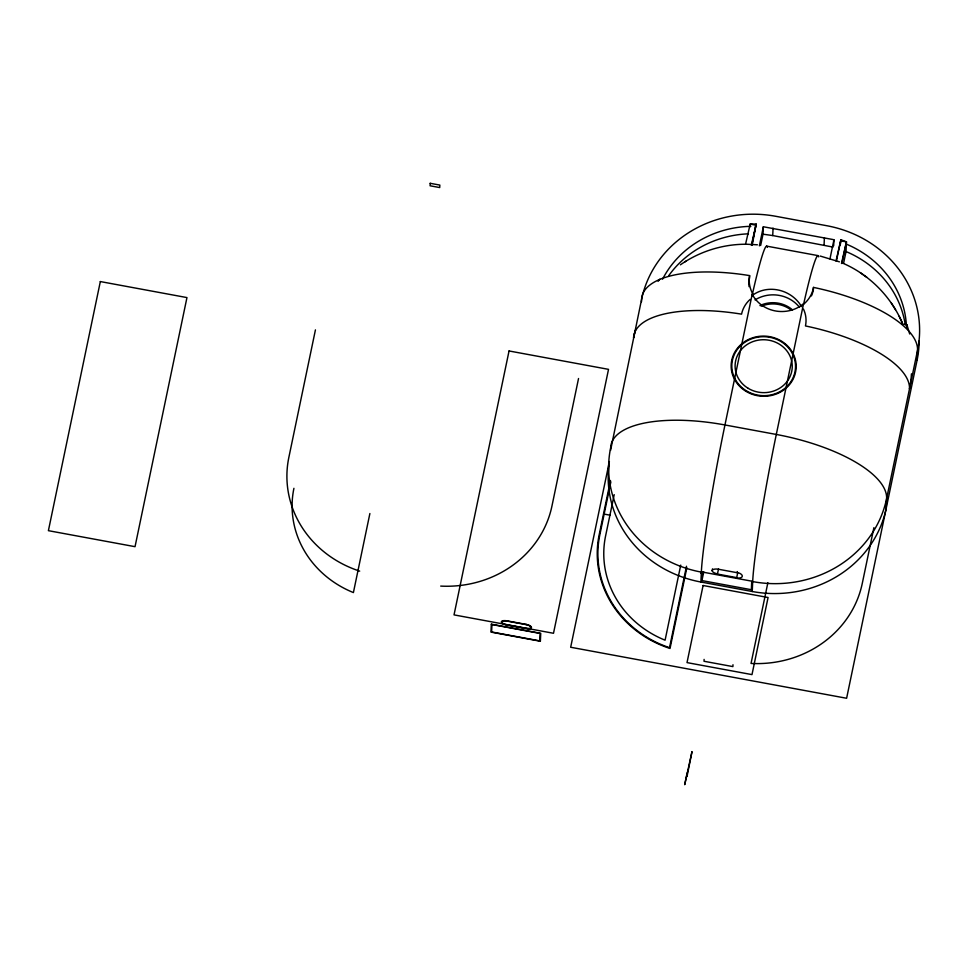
<?xml version="1.0" encoding="UTF-8"?>
<svg xmlns="http://www.w3.org/2000/svg" width="968" height="968" viewBox="0 0 968 968"><rect width="100%" height="100%" fill="white"/><g stroke="black" fill="none" stroke-linecap="round" stroke-linejoin="round"><path stroke-width="1.45" d="M745.554 244.202L750.188 224.056L756.177 224.056L752.221 245.001M843.612 263.163L846.032 251.559L846.443 241.855L840.889 239.713L840.841 241.528M610.566 450.386L641.602 299.281A114.381 105.827 2.6 0 1 775.537 216.251L826.878 225.738A114.381 105.827 2.6 0 1 917.543 350.295L917.083 360.205L846.613 698.267L570.672 647.253L609.392 461.53M641.494 301.762L641.602 299.281A114.381 42.931 11.8 0 1 749.607 275.602A32.489 29.415 13.3 0 0 752.814 293.969M687.002 776.554L692.011 751.591L684.703 784.697L687.171 772.839M700.905 582.022L701.352 572.112A114.381 6.413 -79.5 0 1 724.959 424.964L752.209 294.236A32.513 30.081 2.6 0 0 803.549 303.722L776.3 434.45A114.381 6.413 -79.5 0 0 752.693 581.599L752.245 591.509L700.905 582.022A114.381 105.827 2.6 0 1 609.283 462.825M811.414 295.93A32.489 30.105 12.3 0 0 813.35 289.88L813.459 287.399A114.381 42.931 11.8 0 1 917.543 350.295L886.627 498.568A114.381 105.827 2.6 0 1 752.693 581.599L751.725 581.417L751.35 589.718L701.933 580.582L702.32 572.282L701.352 572.112A114.381 105.827 2.6 0 1 610.687 447.555A114.381 42.931 11.8 0 1 724.959 424.964L776.3 434.45A114.381 42.931 11.8 0 1 886.627 498.568L886.18 508.478A114.381 105.827 2.6 0 1 752.245 591.509M700.687 572.995L703.264 573.721L700.675 573.25M704.111 659.402L704.026 661.265L732.897 666.601L732.982 664.738M750.091 226.802L750.188 224.056L755.935 225.205L751.325 245.279M749.498 278.082L749.607 275.602M760.654 245.497L763.014 234.196L763.353 226.766L832.734 239.483L833.944 239.81L833.666 245.763M833 247.082L772.73 235.551L773.069 228.121M824.07 245.037L824.397 237.608M906.835 327.208L906.943 324.849L902.442 324.014M315.435 329.882L288.851 457.392A107.847 99.777 2.6 0 0 359.697 571.12M369.885 513.524L353.405 592.573A101.313 93.739 2.6 0 1 293.921 488.308M578.537 378.512L551.954 506.022A107.847 99.777 2.6 0 1 440.706 586.088M610.481 480.515L599.18 534.747A107.847 99.777 2.6 0 0 670.025 648.463L686.856 567.72M610.869 481.858L599.821 534.856A107.194 99.172 2.6 0 0 669.529 647.665L686.494 566.256M614.208 494.648L605.593 535.933A101.313 93.739 2.6 0 0 665.089 640.187L680.734 565.106M759.372 245.848L763.353 226.766M701.933 580.582L703.76 571.87M717.457 573.855A5.554 2.19 11.8 0 1 712.145 570.709L712.521 568.845M718.534 568.857L717.445 574.048L736.696 577.618L737.689 572.862M737.277 571.556L737.035 572.681L717.784 569.124A5.578 2.468 8.9 0 0 712.133 570.696M829.963 258.892L833.944 239.81M767.878 582.7L751.035 663.443A107.847 99.777 2.6 0 0 862.282 583.377L873.898 527.681M840.212 244.868L840.817 241.988M751.712 245.352L756.177 224.056M836.413 261.009L840.889 239.713M841.894 263.502L846.443 241.855L840.647 240.863L836.025 260.937M841.482 263.429L846.443 241.855M658.095 281.313L659.874 279.183M680.419 264.808C699.344 251.583 722.322 244.299 745.396 244.238M684.993 261.808L686.046 261.13M750.865 226.318L750.115 226.343A101.204 93.642 2.6 0 0 662.584 279.135M755.367 226.318L756.105 226.331M746.655 244.238L757.424 244.795M763.014 234.196L772.73 235.551M766.583 246.114L818.057 255.625M604.153 514.105L609.925 515.17M702.332 572.04L751.737 581.163M702.248 573.613L701.413 573.443M820.198 256.048L839.438 261.844M845.681 243.839L846.371 244.13A101.313 93.727 2.6 0 1 906.435 326.095M842.68 263.139C869.288 274.597 891.08 296.535 902.406 323.191L900.954 320.069M860.455 272.782L863.287 274.815M864.061 275.36L866.88 277.38M891.371 303.166L893.27 306.13M893.67 306.747L895.533 309.651M899.212 316.342L900.7 319.549M906.943 324.849L909.702 333.984M752.051 295.676A114.381 6.413 -79.5 0 1 767.334 247.384M750.139 299.402A32.101 29.355 36.7 0 0 743.194 308.986A31.726 29.004 35.7 0 0 741.573 314.152A114.381 42.931 11.8 0 0 633.568 337.832A114.381 105.827 2.6 0 1 635.964 328.6M803.452 309.094A32.029 28.483 -26.2 0 1 805.473 325.95A114.381 42.931 11.8 0 1 909.496 388.846A114.381 105.827 2.6 0 0 911.445 373.829M803.682 303.867A114.381 6.413 -79.5 0 1 818.674 256.871M752.281 295.482A32.38 29.125 23.6 0 1 801.528 306.602M755.052 299.899A32.513 30.081 2.6 0 1 799.556 307.388M761.223 306.215A28.592 26.463 2.6 0 1 791.267 310.123M759.928 305.573A28.592 26.463 2.6 0 1 792.477 309.833M813.531 287.411A32.489 30.105 11.7 0 1 803.864 304.037M749.075 286.649A32.489 29.923 -1.2 0 1 749.438 278.07M737.059 572.463A5.566 2.71 12.3 0 1 742.311 576.166A5.566 2.71 12.3 0 1 736.684 577.908M846.032 251.559A101.313 93.739 2.6 0 1 905.213 324.57M919.152 340.966A114.381 105.827 2.6 0 1 917.083 360.205M668.852 275.529A101.313 93.739 2.6 0 1 748.421 233.82M430.203 183.303L430.094 185.783L439.714 187.562L439.835 185.082L430.203 183.303M491.32 624.178L490.97 632.104L540.374 641.24L540.737 633.314L491.32 624.178M491.95 624.541L491.611 631.971L539.745 640.876L540.083 633.435L491.95 624.541M100.333 281.567L48.4 530.67L135.036 546.678L186.957 297.587L100.333 281.567M509.047 350.961L454.028 614.886L553.502 633.278L608.521 369.352L509.047 350.961M703.095 585.507L687.014 662.608L751.991 674.611L768.072 597.51L703.095 585.507M526.132 624.384L506.881 620.827A5.554 2.081 11.8 0 0 501.327 621.916A5.554 2.081 11.8 0 0 506.688 625.038L525.939 628.595A5.554 2.081 11.8 0 0 531.492 627.494A5.554 2.081 11.8 0 0 526.132 624.384M526.12 624.626L506.869 621.069A4.901 1.839 11.8 0 0 501.969 622.037A4.901 1.839 11.8 0 0 506.7 624.784L525.951 628.341A4.901 1.839 11.8 0 0 530.839 627.373A4.901 1.839 11.8 0 0 526.12 624.626M748.216 388.349A28.592 26.463 2.6 0 0 792.223 367.634A28.592 26.463 2.6 0 0 750.563 342.587A28.592 26.463 2.6 0 0 748.216 388.349M746.086 391.387A32.513 30.081 2.6 0 0 796.144 367.828A32.513 30.081 2.6 0 0 748.772 339.344A32.513 30.081 2.6 0 0 746.086 391.387M746.449 390.878A31.859 29.476 2.6 0 0 795.49 367.804A31.859 29.476 2.6 0 0 749.063 339.889A31.859 29.476 2.6 0 0 746.449 390.878"/></g></svg>
